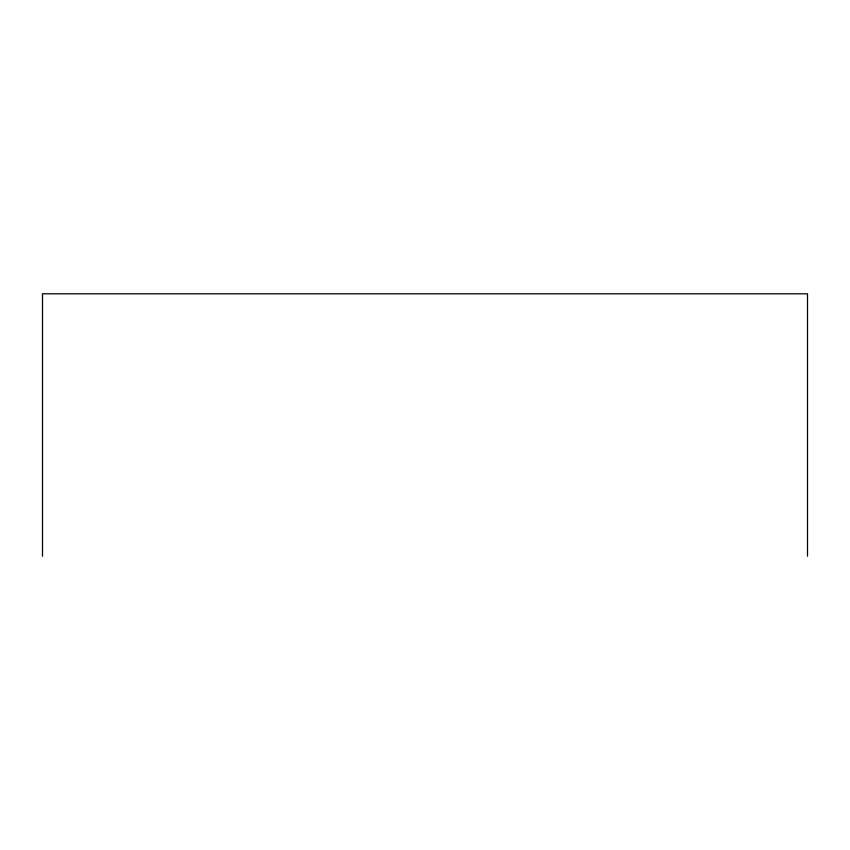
<?xml version="1.0" encoding="UTF-8"?>
<svg xmlns="http://www.w3.org/2000/svg" width="850" height="850" viewBox="0 0 850 850"><rect width="100%" height="100%" fill="white"/><g stroke="black" fill="none" stroke-linecap="round" stroke-linejoin="round"><path stroke-width="1.27" d="M807.5 556.197L807.5 293.803L42.5 293.803L42.5 556.197"/></g></svg>
